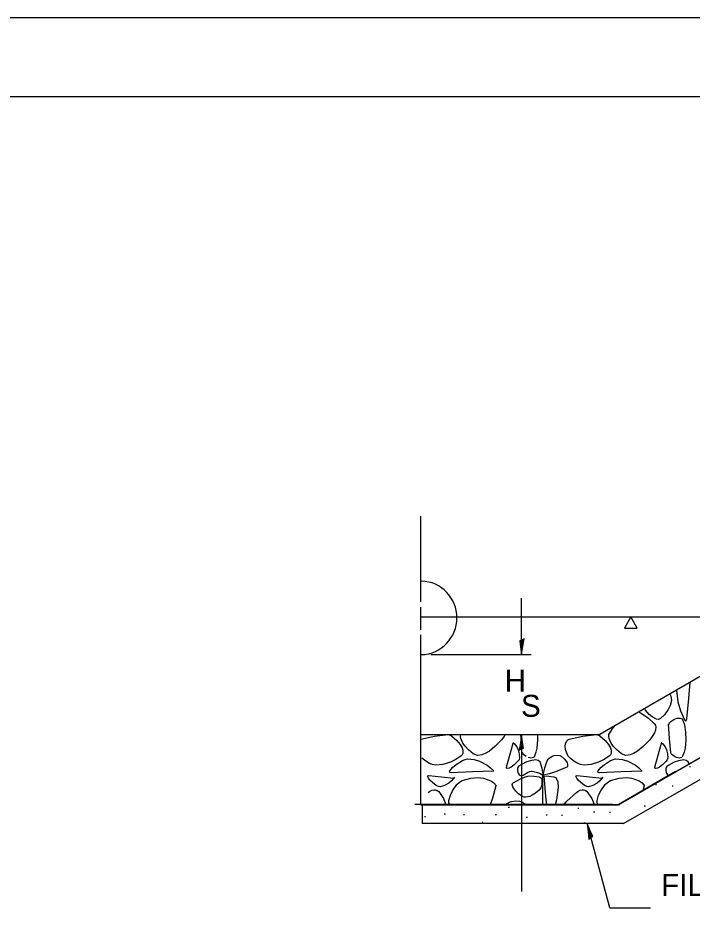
# Model space of a CAD drawing. Extents: x 0 to 2.83, y -0.12 to 1.83.
# Drawn here: x 1.7251 to 2.0829, y 1.3605 to 1.8333 of the extents above; entities that cross this region are included whole.
import ezdxf

# ---------------------------------------------------------------- set-up
doc = ezdxf.new("R2010")
doc.units = 0
for name, color, linetype in [('RD_Pr_Roadway_Dimensions', 7, 'Continuous'), ('RD_Pr_Roadway_Notes', 7, 'Continuous'), ('SH_General_Details', 7, 'Continuous'), ('SH_Printer_Plotting_Border', 7, 'Continuous')]:
    doc.layers.add(name, color=color, linetype=linetype)

msp = doc.modelspace()

# ---------------------------------------------------------------- linework, layer by layer
at = {"layer": 'RD_Pr_Roadway_Dimensions'}
for p, q in [((1.99238, 1.49549), (1.99238, 1.52549)), ((1.94427, 1.49549), (1.99738, 1.49549)), ((1.99238, 1.45321), (1.99238, 1.36983))]:
    msp.add_line(p, q, dxfattribs=at)
for points in [[(1.99249, 1.50314), (1.99135, 1.50288), (1.99184, 1.49965), (1.99238, 1.49549), (1.99299, 1.49993), (1.99367, 1.50382), (1.99249, 1.50314), (1.99174, 1.5028), (1.99239, 1.49828), (1.99325, 1.50322), (1.99228, 1.50249), (1.99241, 1.50041), (1.99271, 1.50241)], [(1.99227, 1.44556), (1.99341, 1.44582), (1.99292, 1.44905), (1.99238, 1.45321), (1.99177, 1.44877), (1.99109, 1.44488), (1.99227, 1.44556), (1.99302, 1.4459), (1.99237, 1.45042), (1.99151, 1.44548), (1.99248, 1.44621), (1.99235, 1.44828), (1.99204, 1.44629)], [(1.99211, 1.45107), (1.99197, 1.45321)]]:
    msp.add_lwpolyline(points, dxfattribs=at)
at = {"layer": 'RD_Pr_Roadway_Notes'}
for q in [(2.02717, 1.40588), (2.06066, 1.36121)]:
    msp.add_line((2.03914, 1.36121), q, dxfattribs=at)
msp.add_lwpolyline([(2.02904, 1.39846), (2.03008, 1.399), (2.02876, 1.402), (2.02717, 1.40588), (2.02773, 1.40143), (2.02808, 1.3975), (2.02904, 1.39846), (2.02968, 1.39898), (2.02788, 1.40318), (2.02832, 1.39819), (2.02907, 1.39914), (2.02841, 1.40111), (2.02864, 1.39911)], dxfattribs=at)
at = {"layer": 'SH_General_Details'}
for p, q in [((2.83333, 1.83333), (-0.00001, 1.83333)), ((1.93893, 1.52359), (1.93893, 1.56896)), ((2.04649, 1.40588), (2.26992, 1.53487)), ((1.93893, 1.50864), (1.93893, 1.52074)), ((1.93893, 1.51552), (2.14114, 1.51552)), ((2.2152, 1.51476), (2.0736, 1.43301)), ((1.93893, 1.41588), (1.93893, 1.50608)), ((2.12362, 1.50507), (2.03381, 1.45321)), ((2.04381, 1.41588), (2.18541, 1.49763)), ((1.93893, 1.45321), (2.03381, 1.45321)), ((1.99453, 1.45321), (1.99738, 1.45321)), ((2.07396, 1.43351), (2.04362, 1.41585)), ((2.08135, 1.43619), (2.08195, 1.43618)), ((2.06332, 1.42659), (2.06392, 1.42658)), ((2.07226, 1.42581), (2.07286, 1.42581)), ((2.04057, 1.41608), (1.93569, 1.41608)), ((1.93893, 1.41588), (2.04381, 1.41588)), ((1.93954, 1.41608), (1.93954, 1.40588)), ((2.04442, 1.41588), (1.93954, 1.41588)), ((1.98526, 1.41454), (1.98586, 1.41453)), ((2.02211, 1.41403), (2.02271, 1.41403)), ((2.05747, 1.41533), (2.05807, 1.41533)), ((1.94087, 1.40966), (1.94147, 1.40965)), ((1.95133, 1.41097), (1.95193, 1.41097)), ((1.96153, 1.41064), (1.96213, 1.41063)), ((1.97838, 1.41075), (1.97898, 1.41074)), ((1.99487, 1.40921), (1.99547, 1.4092)), ((2.00533, 1.41052), (2.00593, 1.41052)), ((2.01353, 1.4103), (2.01413, 1.4103)), ((2.03055, 1.41206), (2.03115, 1.41205)), ((2.03894, 1.41189), (2.03954, 1.41188)), ((2.04649, 1.40588), (1.93954, 1.40588)), ((1.9714, 1.40665), (1.972, 1.40665)), ((2.0254, 1.4062), (2.026, 1.4062))]:
    msp.add_line(p, q, dxfattribs=at)
msp.add_lwpolyline([(0.16666, 1.79167), (2.79166, 1.79167), (2.79166, 0.04167), (0.16666, 0.04167)], close=True, dxfattribs=at)
for points in [[(2.05026, 1.51554), (2.04692, 1.50957), (2.05373, 1.50957), (2.05026, 1.51554)], [(2.08104, 1.47223), (2.08171, 1.48087)], [(2.07448, 1.47669), (2.07533, 1.47048)], [(2.07095, 1.47466), (2.07131, 1.47398)], [(2.07185, 1.47116), (2.07114, 1.4685)], [(2.07131, 1.47398), (2.07179, 1.47248)], [(2.07179, 1.47248), (2.07185, 1.47116)], [(2.07995, 1.46142), (2.08104, 1.47223)], [(2.05789, 1.46618), (2.05749, 1.46688)], [(2.06006, 1.46379), (2.05789, 1.46618)], [(2.07011, 1.46642), (2.06814, 1.46356)], [(2.07114, 1.4685), (2.07011, 1.46642)], [(2.07533, 1.47048), (2.07662, 1.46572)], [(2.05441, 1.46511), (2.0555, 1.46461)], [(2.0555, 1.46461), (2.05952, 1.46198)], [(2.05952, 1.46198), (2.06288, 1.45885)], [(2.06172, 1.46244), (2.06006, 1.46379)], [(2.06391, 1.46132), (2.06172, 1.46244)], [(2.06504, 1.46116), (2.06391, 1.46132)], [(2.06611, 1.46153), (2.06504, 1.46116)], [(2.06814, 1.46356), (2.06611, 1.46153)], [(2.07319, 1.46117), (2.07464, 1.46171)], [(2.07464, 1.46171), (2.0757, 1.46187)], [(2.0757, 1.46187), (2.07643, 1.46184)], [(2.07643, 1.46184), (2.07733, 1.46151)], [(2.07662, 1.46572), (2.07872, 1.46086)], [(2.07733, 1.46151), (2.07791, 1.46078)], [(2.07952, 1.46027), (2.07995, 1.46142)], [(2.03873, 1.45306), (2.04071, 1.45654)], [(2.04071, 1.45654), (2.04192, 1.4579)], [(2.06288, 1.45885), (2.0634, 1.45798)], [(2.06358, 1.45711), (2.06337, 1.45541)], [(2.0634, 1.45798), (2.06358, 1.45711)], [(2.07077, 1.45107), (2.07029, 1.45864)], [(2.07039, 1.45831), (2.0708, 1.45927)], [(2.0708, 1.45927), (2.0715, 1.46005)], [(2.0715, 1.46005), (2.07319, 1.46117)], [(2.07791, 1.46078), (2.07875, 1.4582)], [(2.07872, 1.46086), (2.07952, 1.46027)], [(2.07875, 1.4582), (2.0794, 1.45428)], [(1.93893, 1.45059), (1.94613, 1.45224)], [(1.94613, 1.45224), (1.95342, 1.45317)], [(1.95353, 1.45317), (1.95518, 1.45237)], [(1.95518, 1.45237), (1.95806, 1.45003)], [(1.95993, 1.45207), (1.96007, 1.45306)], [(1.9601, 1.45098), (1.95993, 1.45207)], [(1.96007, 1.45306), (1.96016, 1.45321)], [(1.98305, 1.45205), (1.98164, 1.45026)], [(1.98371, 1.45321), (1.98305, 1.45205)], [(2.00077, 1.45321), (2.00085, 1.45037)], [(2.01759, 1.45059), (2.02479, 1.45224)], [(2.02479, 1.45224), (2.03208, 1.45317)], [(2.03219, 1.45317), (2.03384, 1.45237)], [(2.03384, 1.45237), (2.03672, 1.45003)], [(2.03859, 1.45207), (2.03873, 1.45306)], [(2.03876, 1.45098), (2.03859, 1.45207)], [(2.06171, 1.45205), (2.06031, 1.45026)], [(2.06286, 1.45405), (2.06171, 1.45205)], [(2.06337, 1.45541), (2.06286, 1.45405)], [(2.0794, 1.45428), (2.07951, 1.45037)], [(1.95806, 1.45003), (1.95986, 1.44782)], [(1.95986, 1.44782), (1.9608, 1.44608)], [(1.96122, 1.44859), (1.9601, 1.45098)], [(1.96237, 1.44698), (1.96122, 1.44859)], [(1.98164, 1.45026), (1.97817, 1.44672)], [(1.98621, 1.44216), (1.98798, 1.44855)], [(1.98766, 1.44897), (1.98858, 1.44824)], [(1.98858, 1.44824), (1.98984, 1.44656)], [(2.00085, 1.45037), (2.00043, 1.44595)], [(2.01555, 1.44699), (2.01568, 1.44822)], [(2.01571, 1.44521), (2.01555, 1.44699)], [(2.01568, 1.44822), (2.01634, 1.44973)], [(2.01634, 1.44973), (2.01689, 1.45025)], [(2.01689, 1.45025), (2.01759, 1.45059)], [(2.03672, 1.45003), (2.03852, 1.44782)], [(2.03852, 1.44782), (2.03946, 1.44608)], [(2.03988, 1.44859), (2.03876, 1.45098)], [(2.04103, 1.44698), (2.03988, 1.44859)], [(2.06031, 1.45026), (2.05683, 1.44672)], [(2.06487, 1.44216), (2.06664, 1.44855)], [(2.06632, 1.44897), (2.06724, 1.44824)], [(2.06724, 1.44824), (2.0685, 1.44656)], [(2.07157, 1.44351), (2.07077, 1.45107)], [(2.07951, 1.45037), (2.07909, 1.44595)], [(1.96078, 1.44232), (1.96018, 1.44168)], [(1.96114, 1.44307), (1.96078, 1.44232)], [(1.9608, 1.44608), (1.96118, 1.44481)], [(1.96118, 1.44481), (1.96114, 1.44307)], [(1.9642, 1.44497), (1.96237, 1.44698)], [(1.96672, 1.44286), (1.9642, 1.44497)], [(1.96892, 1.44205), (1.96672, 1.44286)], [(1.97133, 1.44232), (1.96892, 1.44205)], [(1.973, 1.44299), (1.97133, 1.44232)], [(1.97525, 1.44435), (1.973, 1.44299)], [(1.97817, 1.44672), (1.97525, 1.44435)], [(1.98984, 1.44656), (1.9905, 1.44508)], [(1.9905, 1.44508), (1.9911, 1.44279)], [(1.9911, 1.44279), (1.9913, 1.44071)], [(1.99311, 1.44291), (1.99291, 1.44351)], [(1.99352, 1.44234), (1.99311, 1.44291)], [(1.99478, 1.44138), (1.99352, 1.44234)], [(1.99991, 1.44376), (1.99914, 1.44157)], [(2.00043, 1.44595), (1.99991, 1.44376)], [(2.01647, 1.44287), (2.01571, 1.44521)], [(2.01715, 1.44169), (2.01647, 1.44287)], [(2.03944, 1.44232), (2.03884, 1.44168)], [(2.0398, 1.44307), (2.03944, 1.44232)], [(2.03946, 1.44608), (2.03985, 1.44481)], [(2.03985, 1.44481), (2.0398, 1.44307)], [(2.04286, 1.44497), (2.04103, 1.44698)], [(2.04538, 1.44286), (2.04286, 1.44497)], [(2.04758, 1.44205), (2.04538, 1.44286)], [(2.04999, 1.44232), (2.04758, 1.44205)], [(2.05166, 1.44299), (2.04999, 1.44232)], [(2.05391, 1.44435), (2.05166, 1.44299)], [(2.05683, 1.44672), (2.05391, 1.44435)], [(2.0685, 1.44656), (2.06916, 1.44508)], [(2.06916, 1.44508), (2.06976, 1.44279)], [(2.06976, 1.44279), (2.06996, 1.44071)], [(2.07177, 1.44291), (2.07157, 1.44351)], [(2.07218, 1.44234), (2.07177, 1.44291)], [(2.07345, 1.44138), (2.07218, 1.44234)], [(2.07857, 1.44376), (2.0778, 1.44157)], [(2.07909, 1.44595), (2.07857, 1.44376)], [(1.9415, 1.43903), (1.93947, 1.44061)], [(1.94358, 1.43779), (1.9415, 1.43903)], [(1.94499, 1.43721), (1.94358, 1.43779)], [(1.95457, 1.43839), (1.95066, 1.43717)], [(1.9571, 1.43963), (1.95457, 1.43839)], [(1.96018, 1.44168), (1.9571, 1.43963)], [(1.95765, 1.43721), (1.96093, 1.43927)], [(1.96093, 1.43927), (1.96246, 1.43993)], [(1.96246, 1.43993), (1.96372, 1.44018)], [(1.96372, 1.44018), (1.96726, 1.43981)], [(1.96726, 1.43981), (1.97005, 1.439)], [(1.97005, 1.439), (1.97409, 1.43693)], [(1.98444, 1.43577), (1.98621, 1.44216)], [(1.99027, 1.43872), (1.98841, 1.43695)], [(1.99099, 1.43972), (1.99027, 1.43872)], [(1.9913, 1.44071), (1.99099, 1.43972)], [(1.99467, 1.43846), (1.99178, 1.43692)], [(1.9969, 1.43923), (1.99467, 1.43846)], [(1.99722, 1.44066), (1.99582, 1.44093)], [(1.99974, 1.43963), (1.9969, 1.43923)], [(1.99794, 1.4407), (1.99722, 1.44066)], [(1.99863, 1.44097), (1.99794, 1.4407)], [(1.99914, 1.44157), (1.99863, 1.44097)], [(2.00107, 1.43942), (1.99974, 1.43963)], [(2.00214, 1.43868), (2.00107, 1.43942)], [(2.00246, 1.43803), (2.00214, 1.43868)], [(2.00329, 1.43501), (2.00246, 1.43803)], [(2.00462, 1.43544), (2.0059, 1.43921)], [(2.0059, 1.43921), (2.00639, 1.44003)], [(2.00639, 1.44003), (2.007, 1.44064)], [(2.007, 1.44064), (2.00834, 1.44148)], [(2.00834, 1.44148), (2.00948, 1.44191)], [(2.00948, 1.44191), (2.01119, 1.44219)], [(2.01119, 1.44219), (2.01265, 1.44201)], [(2.01265, 1.44201), (2.01343, 1.4416)], [(2.01343, 1.4416), (2.01494, 1.44027)], [(2.01494, 1.44027), (2.01595, 1.43899)], [(2.01595, 1.43899), (2.01651, 1.43802)], [(2.01651, 1.43802), (2.01677, 1.43733)], [(2.01813, 1.44061), (2.01715, 1.44169)], [(2.02016, 1.43903), (2.01813, 1.44061)], [(2.02224, 1.43779), (2.02016, 1.43903)], [(2.02365, 1.43721), (2.02224, 1.43779)], [(2.03324, 1.43839), (2.02932, 1.43717)], [(2.03576, 1.43963), (2.03324, 1.43839)], [(2.03884, 1.44168), (2.03576, 1.43963)], [(2.03631, 1.43721), (2.03959, 1.43927)], [(2.03959, 1.43927), (2.04112, 1.43993)], [(2.04112, 1.43993), (2.04238, 1.44018)], [(2.04238, 1.44018), (2.04593, 1.43981)], [(2.04593, 1.43981), (2.04871, 1.439)], [(2.04871, 1.439), (2.05275, 1.43693)], [(2.0631, 1.43577), (2.06487, 1.44216)], [(2.06893, 1.43872), (2.06707, 1.43695)], [(2.06965, 1.43972), (2.06893, 1.43872)], [(2.06996, 1.44071), (2.06965, 1.43972)], [(2.07333, 1.43846), (2.07044, 1.43692)], [(2.07556, 1.43923), (2.07333, 1.43846)], [(2.07448, 1.44093), (2.07345, 1.44138)], [(2.07588, 1.44066), (2.07448, 1.44093)], [(2.0784, 1.43963), (2.07556, 1.43923)], [(2.07661, 1.4407), (2.07588, 1.44066)], [(2.07729, 1.44097), (2.07661, 1.4407)], [(2.0778, 1.44157), (2.07729, 1.44097)], [(2.07973, 1.43942), (2.0784, 1.43963)], [(2.0808, 1.43868), (2.07973, 1.43942)], [(2.08112, 1.43803), (2.0808, 1.43868)], [(2.08127, 1.4375), (2.08112, 1.43803)], [(1.94688, 1.43685), (1.94499, 1.43721)], [(1.95066, 1.43717), (1.94688, 1.43685)], [(1.95419, 1.43313), (1.95424, 1.43381)], [(1.95447, 1.43293), (1.95419, 1.43313)], [(1.95424, 1.43381), (1.95575, 1.43563)], [(1.95503, 1.43287), (1.95447, 1.43293)], [(1.96635, 1.43325), (1.95503, 1.43287)], [(1.95575, 1.43563), (1.95765, 1.43721)], [(1.97767, 1.43363), (1.96635, 1.43325)], [(1.97409, 1.43693), (1.97593, 1.43551)], [(1.97593, 1.43551), (1.97757, 1.43384)], [(1.98441, 1.43527), (1.98444, 1.43577)], [(1.98467, 1.43504), (1.98441, 1.43527)], [(1.9858, 1.43528), (1.98467, 1.43504)], [(1.98686, 1.43585), (1.9858, 1.43528)], [(1.98841, 1.43695), (1.98686, 1.43585)], [(1.99023, 1.43534), (1.99015, 1.43496)], [(1.99015, 1.43496), (1.99019, 1.434)], [(1.99019, 1.434), (1.99037, 1.43317)], [(1.99078, 1.4361), (1.99023, 1.43534)], [(1.99037, 1.43317), (1.9906, 1.43257)], [(1.99178, 1.43692), (1.99078, 1.4361)], [(1.99319, 1.43148), (1.99557, 1.4329)], [(1.99557, 1.4329), (1.99676, 1.43351)], [(1.99676, 1.43351), (1.99736, 1.43365)], [(1.99736, 1.43365), (1.99795, 1.43363)], [(1.99795, 1.43363), (2.0008, 1.43293)], [(2.0008, 1.43293), (2.00223, 1.43235)], [(2.00386, 1.43192), (2.00329, 1.43501)], [(2.00386, 1.43159), (2.00462, 1.43544)], [(2.01039, 1.43332), (2.00714, 1.43225)], [(2.01631, 1.43588), (2.01039, 1.43332)], [(2.01663, 1.43612), (2.01631, 1.43588)], [(2.0168, 1.43646), (2.01663, 1.43612)], [(2.01677, 1.43733), (2.0168, 1.43646)], [(2.02554, 1.43685), (2.02365, 1.43721)], [(2.02932, 1.43717), (2.02554, 1.43685)], [(2.03285, 1.43313), (2.03291, 1.43381)], [(2.03313, 1.43293), (2.03285, 1.43313)], [(2.03291, 1.43381), (2.03441, 1.43563)], [(2.03369, 1.43287), (2.03313, 1.43293)], [(2.04501, 1.43325), (2.03369, 1.43287)], [(2.03441, 1.43563), (2.03631, 1.43721)], [(2.05633, 1.43363), (2.04501, 1.43325)], [(2.05275, 1.43693), (2.05459, 1.43551)], [(2.05459, 1.43551), (2.05623, 1.43384)], [(2.06308, 1.43527), (2.0631, 1.43577)], [(2.06333, 1.43504), (2.06308, 1.43527)], [(2.06446, 1.43528), (2.06333, 1.43504)], [(2.06552, 1.43585), (2.06446, 1.43528)], [(2.06707, 1.43695), (2.06552, 1.43585)], [(2.06889, 1.43534), (2.06881, 1.43496)], [(2.06881, 1.43496), (2.06885, 1.434)], [(2.06885, 1.434), (2.06904, 1.43317)], [(2.06944, 1.4361), (2.06889, 1.43534)], [(2.06904, 1.43317), (2.06926, 1.43257)], [(2.07044, 1.43692), (2.06944, 1.4361)], [(1.94252, 1.43096), (1.9427, 1.43125)], [(1.94296, 1.4299), (1.94252, 1.43096)], [(1.9427, 1.43125), (1.9432, 1.43131)], [(1.94371, 1.42897), (1.94296, 1.4299)], [(1.9432, 1.43131), (1.9498, 1.43067)], [(1.94507, 1.42764), (1.94371, 1.42897)], [(1.9498, 1.43067), (1.9564, 1.43004)], [(1.9552, 1.42847), (1.95377, 1.4273)], [(1.95675, 1.43042), (1.9552, 1.42847)], [(1.95939, 1.42788), (1.96083, 1.42876)], [(1.96083, 1.42876), (1.9654, 1.43002)], [(1.9654, 1.43002), (1.96927, 1.43026)], [(1.96927, 1.43026), (1.97216, 1.42995)], [(1.97216, 1.42995), (1.97606, 1.42859)], [(1.97606, 1.42859), (1.97768, 1.42745)], [(1.98786, 1.42748), (1.99172, 1.42958)], [(1.9906, 1.43257), (1.99108, 1.43181)], [(1.99108, 1.43181), (1.99138, 1.43154)], [(1.99138, 1.43154), (1.99173, 1.43137)], [(1.99172, 1.42958), (1.99396, 1.43047)], [(1.99173, 1.43137), (1.99251, 1.4313)], [(1.99251, 1.4313), (1.99319, 1.43148)], [(1.99396, 1.43047), (1.99624, 1.43112)], [(1.99634, 1.43123), (1.99904, 1.431)], [(1.99904, 1.431), (2.00172, 1.43059)], [(2.00172, 1.43059), (2.00244, 1.43023)], [(2.00223, 1.43235), (2.00365, 1.43149)], [(2.00244, 1.43023), (2.00286, 1.42964)], [(2.00286, 1.42964), (2.00308, 1.42898)], [(2.00308, 1.42898), (2.00317, 1.42759)], [(2.00366, 1.41588), (2.00366, 1.43137)], [(2.00714, 1.43225), (2.00386, 1.43149)], [(2.00407, 1.43123), (2.0068, 1.43101)], [(2.00524, 1.42025), (2.00439, 1.43112)], [(2.0068, 1.43101), (2.00944, 1.43069)], [(2.00944, 1.43069), (2.0105, 1.43023)], [(2.0105, 1.43023), (2.01162, 1.428)], [(2.02118, 1.43096), (2.02136, 1.43125)], [(2.02163, 1.4299), (2.02118, 1.43096)], [(2.02136, 1.43125), (2.02186, 1.43131)], [(2.02238, 1.42897), (2.02163, 1.4299)], [(2.02186, 1.43131), (2.02846, 1.43067)], [(2.02373, 1.42764), (2.02238, 1.42897)], [(2.02846, 1.43067), (2.03506, 1.43004)], [(2.03386, 1.42847), (2.03243, 1.4273)], [(2.03542, 1.43042), (2.03386, 1.42847)], [(2.03805, 1.42788), (2.03949, 1.42876)], [(2.03949, 1.42876), (2.04406, 1.43002)], [(2.04406, 1.43002), (2.04793, 1.43026)], [(2.04793, 1.43026), (2.05082, 1.42995)], [(2.05082, 1.42995), (2.05473, 1.42859)], [(2.05473, 1.42859), (2.05634, 1.42745)], [(2.06926, 1.43257), (2.06974, 1.43181)], [(2.06974, 1.43181), (2.07005, 1.43154)], [(2.07005, 1.43154), (2.07039, 1.43137)], [(2.07039, 1.43137), (2.07061, 1.43135)], [(1.94346, 1.42294), (1.94476, 1.42353)], [(1.94476, 1.42353), (1.94579, 1.42372)], [(1.94713, 1.42612), (1.94507, 1.42764)], [(1.94579, 1.42372), (1.94655, 1.42371)], [(1.94655, 1.42371), (1.94761, 1.42343)], [(1.94823, 1.42558), (1.94713, 1.42612)], [(1.94761, 1.42343), (1.94848, 1.42285)], [(1.94925, 1.42541), (1.94823, 1.42558)], [(1.95146, 1.42605), (1.94925, 1.42541)], [(1.95377, 1.4273), (1.95146, 1.42605)], [(1.9557, 1.42325), (1.95803, 1.42658)], [(1.95803, 1.42658), (1.95939, 1.42788)], [(1.97864, 1.42586), (1.97698, 1.41938)], [(1.97768, 1.42745), (1.97897, 1.42597)], [(1.98737, 1.42659), (1.9875, 1.42709)], [(1.98767, 1.42535), (1.98737, 1.42659)], [(1.9875, 1.42709), (1.98786, 1.42748)], [(1.98821, 1.42441), (1.98767, 1.42535)], [(1.98922, 1.42313), (1.98821, 1.42441)], [(2.00172, 1.42361), (1.99978, 1.42195)], [(2.0025, 1.42485), (2.00172, 1.42361)], [(2.00302, 1.42646), (2.0025, 1.42485)], [(2.00317, 1.42759), (2.00302, 1.42646)], [(2.01183, 1.42498), (2.01094, 1.4185)], [(2.01162, 1.428), (2.01183, 1.42498)], [(2.02212, 1.42294), (2.02342, 1.42353)], [(2.02342, 1.42353), (2.02446, 1.42372)], [(2.02579, 1.42612), (2.02373, 1.42764)], [(2.02446, 1.42372), (2.02522, 1.42371)], [(2.02522, 1.42371), (2.02627, 1.42343)], [(2.02689, 1.42558), (2.02579, 1.42612)], [(2.02627, 1.42343), (2.02714, 1.42285)], [(2.02791, 1.42541), (2.02689, 1.42558)], [(2.03012, 1.42605), (2.02791, 1.42541)], [(2.03243, 1.4273), (2.03012, 1.42605)], [(2.03436, 1.42325), (2.03669, 1.42658)], [(2.03669, 1.42658), (2.03805, 1.42788)], [(2.05634, 1.42745), (2.05763, 1.42597)], [(2.0573, 1.42586), (2.05664, 1.42329)], [(1.9428, 1.42243), (1.94346, 1.42294)], [(1.94838, 1.42285), (1.95091, 1.41919)], [(1.95091, 1.41919), (1.9522, 1.41608)], [(1.95376, 1.4181), (1.95456, 1.42088)], [(1.95456, 1.42088), (1.9557, 1.42325)], [(1.97698, 1.41938), (1.97567, 1.41588)], [(1.99084, 1.42156), (1.98922, 1.42313)], [(1.99291, 1.42017), (1.99084, 1.42156)], [(1.99375, 1.41993), (1.99291, 1.42017)], [(1.99467, 1.41989), (1.99375, 1.41993)], [(1.99668, 1.42032), (1.99467, 1.41989)], [(1.99805, 1.4209), (1.99668, 1.42032)], [(1.99978, 1.42195), (1.99805, 1.4209)], [(2.00568, 1.41588), (2.00524, 1.42025)], [(2.01642, 1.4178), (2.02146, 1.42243)], [(2.02146, 1.42243), (2.02212, 1.42294)], [(2.02704, 1.42285), (2.02957, 1.41919)], [(2.02957, 1.41919), (2.03086, 1.41608)], [(2.03242, 1.4181), (2.03322, 1.42088)], [(2.03322, 1.42088), (2.03436, 1.42325)], [(1.9522, 1.41608), (1.95224, 1.41588)], [(1.95375, 1.41696), (1.95376, 1.4181)], [(1.95439, 1.41588), (1.95375, 1.41696)], [(1.9841, 1.41588), (1.98465, 1.41651)], [(1.98465, 1.41651), (1.98574, 1.41721)], [(1.98574, 1.41721), (1.98694, 1.41762)], [(1.98694, 1.41762), (1.98934, 1.41789)], [(1.98934, 1.41789), (1.99118, 1.4177)], [(1.99118, 1.4177), (1.99246, 1.41733)], [(1.99246, 1.41733), (1.99403, 1.4164)], [(1.99403, 1.4164), (1.99449, 1.41588)], [(2.01094, 1.4185), (2.01023, 1.41588)], [(2.01474, 1.41588), (2.01642, 1.4178)], [(2.03086, 1.41608), (2.0309, 1.41588)], [(2.03241, 1.41696), (2.03242, 1.4181)], [(2.03305, 1.41588), (2.03241, 1.41696)]]:
    msp.add_lwpolyline(points, dxfattribs=at)
msp.add_arc((1.93852, 1.51502), 0.01955, 272.193, 87.7892, dxfattribs=at)
at = {"layer": 'SH_Printer_Plotting_Border'}
msp.add_lwpolyline([(-0.00001, 0), (2.83333, 0), (2.83333, 1.83333), (-0.00001, 1.83333)], close=True, dxfattribs=at)

# ---------------------------------------------------------------- texts
at = {"layer": 'RD_Pr_Roadway_Dimensions'}
for s, height, p in [('H', 0.01167, (1.9834, 1.47584)), ('  S', 0.011667, (1.9834, 1.46251))]:
    msp.add_text(s, height=height, dxfattribs=at).set_placement(p)
at = {"layer": 'RD_Pr_Roadway_Notes'}
msp.add_text('FILTER FABRIC FOR USE', height=0.0116667, dxfattribs=at).set_placement((2.06649, 1.36742))

doc.saveas('drawing.dxf')
